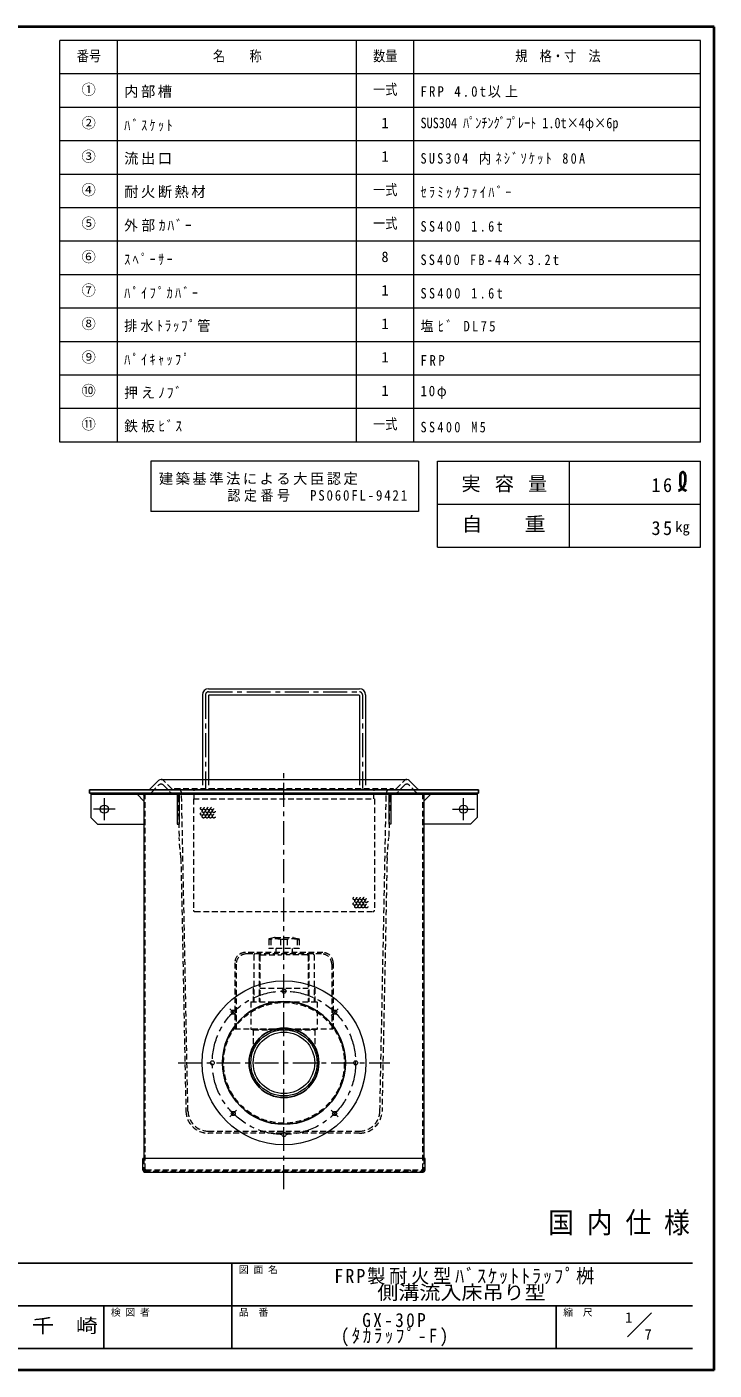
# Model space of a CAD drawing. Units: millimetres at full size, sheet at 1:7; details may follow other scales. Extents: x -1443 to 1392, y -927 to 1040.
# Drawn here: x 386 to 1392, y -927 to 1040 of the extents above; entities that cross this region are included whole.
import ezdxf
from ezdxf.enums import TextEntityAlignment as Align

# ---------------------------------------------------------------- set-up
doc = ezdxf.new("R2010")
doc.units = ezdxf.units.MM
doc.header["$LTSCALE"] = 7
doc.linetypes.add('CHAIN1', pattern=[8, 5, -1, 1, -1])
doc.linetypes.add('DASHED1', pattern=[1.8, 1.2, -0.6])
doc.layers.add('0-0_ﾚｲﾔ1', color=4, linetype='Continuous', lineweight=9)
doc.styles.add('ＭＳ ゴシック', font='')
doc.styles.get('ＭＳ ゴシック').set_extended_font_data('MS Gothic')

msp = doc.modelspace()

# ---------------------------------------------------------------- linework, layer by layer
at = {"layer": '0-0_ﾚｲﾔ1', "color": 1, "lineweight": 40}
for p, q in [((1392.496, 1040.391), (-1442.504, 1040.391)), ((1392.496, -926.609), (1392.496, 1040.391)), ((1392.496, -926.609), (-1442.504, -926.609))]:
    msp.add_line(p, q, dxfattribs=at)
at = {"layer": '0-0_ﾚｲﾔ1', "color": 3, "lineweight": 18}
for p, q in [((1372.496, 1020.391), (434.496, 1020.391)), ((518.496, 432.391), (518.496, 1020.391)), ((868.496, 432.391), (868.496, 1020.391)), ((952.496, 432.391), (952.496, 1020.391)), ((1372.496, 432.391), (1372.496, 1020.391)), ((1372.496, 971.391), (434.496, 971.391)), ((1372.496, 922.391), (434.496, 922.391)), ((1372.496, 873.391), (434.496, 873.391)), ((1372.496, 824.391), (434.496, 824.391)), ((1372.496, 775.391), (434.496, 775.391)), ((1372.496, 726.391), (434.496, 726.391)), ((1372.496, 677.391), (434.496, 677.391)), ((1372.496, 628.391), (434.496, 628.391)), ((1372.496, 579.391), (434.496, 579.391)), ((1372.496, 530.391), (434.496, 530.391)), ((1372.496, 481.391), (434.496, 481.391)), ((567.496, 404.391), (567.496, 330.891)), ((959.496, 404.391), (567.496, 404.391)), ((959.496, 404.391), (959.496, 330.891)), ((987.496, 404.391), (1372.496, 404.391)), ((987.496, 278.391), (987.496, 404.391)), ((1179.996, 404.391), (1179.996, 278.391)), ((1372.496, 278.391), (1372.496, 404.391)), ((987.496, 341.391), (1372.496, 341.391)), ((959.496, 330.891), (567.496, 330.891)), ((987.496, 278.391), (1372.496, 278.391))]:
    msp.add_line(p, q, dxfattribs=at)
at = {"layer": '0-0_ﾚｲﾔ1', "color": 7, "lineweight": 18}
for p, q in [((642.996, 62.141), (642.996, -61.609)), ((651.996, 71.141), (872.996, 71.141)), ((651.996, 61.141), (651.996, -61.609)), ((652.996, 62.141), (871.996, 62.141)), ((872.996, 61.141), (872.996, -61.609)), ((881.996, 62.141), (881.996, -61.609)), ((567.178, -75.107), (578.923, -63.111)), ((582.496, -61.609), (942.496, -61.609)), ((957.814, -75.107), (946.068, -63.111)), ((557.496, -84.809), (557.496, -616.609)), ((605.896, -83.209), (605.896, -127.209)), ((609.096, -83.209), (609.096, -127.209)), ((915.896, -83.209), (915.896, -127.209)), ((919.096, -83.209), (919.096, -127.209)), ((967.496, -84.809), (967.496, -616.609)), ((1045.496, -81.609), (1045.496, -83.209)), ((605.896, -127.209), (609.096, -127.209)), ((919.096, -127.209), (915.896, -127.209)), ((969.096, -616.609), (555.896, -616.609)), ((555.896, -634.009), (555.896, -616.609)), ((969.096, -634.009), (969.096, -616.609)), ((558.496, -636.609), (966.496, -636.609)), ((1265.64, -877.964), (1300.996, -842.609))]:
    msp.add_line(p, q, dxfattribs=at)
at = {"layer": '0-0_ﾚｲﾔ1', "linetype": 'CHAIN1'}
for p, q in [((647.496, 62.141), (647.496, -75.109)), ((651.996, 66.641), (872.996, 66.641)), ((877.496, 62.141), (877.496, -75.109)), ((762.496, -661.609), (762.496, -46.609)), ((499.496, -121.209), (499.496, -89.209)), ((1025.496, -121.209), (1025.496, -89.209)), ((515.496, -105.209), (483.496, -105.209)), ((1009.496, -105.209), (1041.496, -105.209)), ((683.3, -397.413), (693.199, -407.313)), ((831.792, -407.313), (841.692, -397.413)), ((607.496, -476.609), (917.496, -476.609)), ((693.199, -545.906), (683.3, -555.805)), ((831.792, -545.906), (841.692, -555.805))]:
    msp.add_line(p, q, dxfattribs=at)
at = {"layer": '0-0_ﾚｲﾔ1', "color": 5, "lineweight": 25}
for p, q in [((477.496, -76.609), (477.496, -81.609)), ((477.496, -76.609), (1047.496, -76.609)), ((1047.496, -76.609), (1047.496, -81.609)), ((477.496, -81.609), (1047.496, -81.609))]:
    msp.add_line(p, q, dxfattribs=at)
at = {"layer": '0-0_ﾚｲﾔ1', "linetype": 'DASHED1'}
for p, q in [((569.136, -80.107), (578.923, -70.111)), ((597.814, -75.107), (586.068, -63.111)), ((586.068, -70.111), (595.855, -80.107)), ((602.386, -75.109), (602.386, -76.609)), ((602.386, -75.109), (922.605, -75.109)), ((630.886, -90.109), (630.886, -78.109)), ((642.996, -61.609), (642.996, -75.109)), ((651.996, -61.609), (651.996, -75.109)), ((872.996, -61.609), (872.996, -75.109)), ((881.996, -61.609), (881.996, -75.109)), ((894.105, -90.109), (894.105, -78.109)), ((922.605, -75.109), (922.605, -76.609)), ((927.178, -75.107), (938.923, -63.111)), ((938.923, -70.111), (929.136, -80.107)), ((955.855, -80.107), (946.068, -70.111)), ((559.096, -632.409), (559.096, -84.809)), ((607.693, -86.509), (608.895, -146.609)), ((621.908, -547.209), (612.594, -81.509)), ((629.886, -90.109), (629.886, -253.109)), ((903.084, -547.209), (912.398, -81.509)), ((917.299, -86.509), (916.097, -146.609)), ((965.896, -632.409), (965.896, -84.809)), ((611.495, -176.609), (608.895, -146.609)), ((913.496, -176.609), (916.097, -146.609)), ((611.495, -176.609), (618.908, -547.269)), ((913.496, -176.609), (906.083, -547.269)), ((631.886, -255.109), (893.105, -255.109)), ((651.902, -576.609), (873.09, -576.609)), ((873.09, -579.609), (651.902, -579.609)), ((557.496, -616.609), (557.496, -634.009)), ((967.496, -616.609), (967.496, -634.009)), ((558.496, -635.009), (966.496, -635.009)), ((560.096, -633.409), (964.896, -633.409)), ((577.496, -633.409), (577.496, -635.009)), ((947.496, -633.409), (947.496, -635.009))]:
    msp.add_line(p, q, dxfattribs=at)
at = {"layer": '0-0_ﾚｲﾔ1'}
for p, q in [((479.496, -83.209), (479.496, -117.209)), ((547.496, -83.209), (557.496, -93.209)), ((977.496, -83.209), (967.496, -93.209)), ((1045.496, -83.209), (1045.496, -117.209)), ((479.496, -117.209), (489.496, -127.209)), ((489.496, -127.209), (557.496, -127.209))]:
    msp.add_line(p, q, dxfattribs=at)
at = {"layer": '0-0_ﾚｲﾔ1', "color": 7, "linetype": 'DASHED1', "lineweight": 18}
for p, q in [((748.801, -293.202), (740.888, -294.937)), ((749.657, -293.109), (775.334, -293.109)), ((776.191, -293.202), (784.103, -294.937)), ((740.102, -295.914), (740.102, -309.109)), ((743.094, -295.914), (740.102, -295.914)), ((784.889, -309.109), (740.102, -309.109)), ((743.094, -295.914), (743.094, -309.109)), ((750.496, -309.109), (750.496, -315.109)), ((757.656, -295.914), (757.656, -309.109)), ((767.336, -295.914), (757.656, -295.914)), ((767.336, -295.914), (767.336, -309.109)), ((774.496, -309.109), (774.496, -315.109)), ((781.898, -295.914), (781.898, -309.109)), ((690.496, -330.109), (690.496, -426.609)), ((692.496, -332.109), (692.496, -426.609)), ((819.496, -315.109), (705.496, -315.109)), ((817.496, -317.109), (707.496, -317.109)), ((718.476, -318.609), (718.476, -387.109)), ((725.976, -318.609), (725.976, -387.109)), ((727.275, -319.609), (727.275, -387.109)), ((728.275, -318.609), (759.101, -318.609)), ((759.101, -317.109), (759.101, -318.609)), ((765.89, -317.109), (765.89, -318.609)), ((796.717, -318.609), (765.89, -318.609)), ((797.717, -319.609), (797.717, -387.109)), ((799.016, -318.609), (799.016, -387.109)), ((806.516, -318.609), (806.516, -387.109)), ((832.496, -332.109), (832.496, -426.609)), ((834.496, -330.109), (834.496, -426.609)), ((717.496, -367.109), (718.476, -367.109)), ((717.496, -367.109), (717.496, -387.109)), ((727.275, -367.109), (797.717, -367.109)), ((806.516, -367.109), (807.496, -367.109)), ((807.496, -367.109), (807.496, -387.109)), ((713.996, -387.109), (810.996, -387.109)), ((810.996, -387.109), (810.996, -427.109)), ((690.496, -426.609), (834.496, -426.609)), ((713.996, -427.109), (810.996, -427.109)), ((717.496, -428.109), (717.496, -458.519)), ((810.996, -427.109), (807.496, -428.109))]:
    msp.add_line(p, q, dxfattribs=at)
at = {"layer": '0-0_ﾚｲﾔ1', "color": 6, "lineweight": 25}
for p, q in [((-1411.004, -770.109), (1360.996, -770.109)), ((685.996, -895.109), (685.996, -770.109)), ((1360.996, -832.609), (-64.004, -832.609)), ((498.496, -895.109), (498.496, -832.609)), ((1160.996, -895.109), (1160.996, -832.609)), ((1360.996, -895.109), (-1411.004, -895.109))]:
    msp.add_line(p, q, dxfattribs=at)
at = {"layer": '0-0_ﾚｲﾔ1', "color": 3, "lineweight": 18}
msp.add_lwpolyline([(1372.496, 432.391), (434.496, 432.391), (434.496, 1020.391)], dxfattribs=at)
at = {"layer": '0-0_ﾚｲﾔ1', "color": 1, "lineweight": 40}
for points in [[(1340.111, 361.451), (1340.678, 361.653), (1341.648, 362.01), (1342.598, 362.392), (1343.514, 362.816), (1344.383, 363.296), (1345.191, 363.849), (1345.627, 364.209), (1345.989, 364.552), (1346.566, 365.197), (1347.091, 365.9), (1347.57, 366.649), (1348.009, 367.435), (1348.414, 368.245), (1348.636, 368.722), (1348.855, 369.213), (1349.211, 370.064), (1349.536, 370.92), (1349.827, 371.778), (1350.08, 372.636), (1350.29, 373.493), (1350.391, 373.988), (1350.487, 374.546), (1350.607, 375.511), (1350.677, 376.487), (1350.706, 377.487), (1350.701, 378.522), (1350.67, 379.603), (1350.642, 380.257), (1350.596, 381.155), (1350.467, 382.74), (1350.226, 384.286), (1349.821, 385.697), (1349.197, 386.876), (1348.3, 387.726), (1347.633, 388.03), (1347.386, 388.096), (1346.937, 388.168), (1346.47, 388.184), (1346, 388.145)], [(1346, 388.145), (1345.542, 388.049), (1345.109, 387.895), (1344.875, 387.779), (1344.529, 387.55), (1344.024, 387.048), (1343.625, 386.435), (1343.318, 385.74), (1343.092, 384.991), (1342.934, 384.217), (1342.869, 383.767), (1342.806, 383.173), (1342.755, 382.172), (1342.756, 381.192), (1342.789, 380.228), (1342.832, 379.27), (1342.864, 378.31), (1342.869, 377.749), (1342.851, 376.9), (1342.773, 375.419), (1342.683, 373.928), (1342.638, 372.441), (1342.692, 370.972), (1342.903, 369.535), (1343.12, 368.722), (1343.253, 368.334), (1343.527, 367.676), (1343.853, 367.038), (1344.225, 366.421), (1344.641, 365.831), (1345.096, 365.271), (1345.376, 364.961), (1345.589, 364.742), (1345.967, 364.379), (1346.362, 364.035), (1346.771, 363.709), (1347.193, 363.402), (1347.627, 363.114), (1347.884, 362.955), (1348.221, 362.759)], [(1348.221, 362.759), (1348.813, 362.441), (1349.418, 362.146), (1350.033, 361.869), (1350.655, 361.604), (1351.281, 361.347), (1351.645, 361.2)]]:
    msp.add_lwpolyline(points, dxfattribs=at)
at = {"layer": '0-0_ﾚｲﾔ1', "color": 7, "lineweight": 18}
msp.add_lwpolyline([(479.496, -81.609), (479.496, -83.209), (1045.496, -83.209)], dxfattribs=at)
at = {"layer": '0-0_ﾚｲﾔ1', "linetype": 'DASHED1'}
msp.add_lwpolyline([(629.886, -90.109), (895.105, -90.109), (895.105, -253.109)], dxfattribs=at)
at = {"layer": '0-0_ﾚｲﾔ1'}
msp.add_lwpolyline([(1045.496, -117.209), (1035.496, -127.209), (967.496, -127.209)], dxfattribs=at)
at = {"layer": '0-0_ﾚｲﾔ1', "color": 7, "linetype": 'DASHED1', "lineweight": 18}
for points in [[(781.898, -295.914), (784.889, -295.914), (784.889, -309.109)], [(713.996, -387.109), (713.996, -427.109), (717.496, -428.109)], [(717.496, -428.109), (807.496, -428.109), (807.496, -458.519)]]:
    msp.add_lwpolyline(points, dxfattribs=at)
at = {"layer": '0-0_ﾚｲﾔ1'}
for centre, radius in [((499.496, -105.209), 6), ((1025.496, -105.209), 6), ((762.496, -476.609), 48.5), ((762.496, -476.609), 45)]:
    msp.add_circle(centre, radius, dxfattribs=at)
at = {"layer": '0-0_ﾚｲﾔ1', "linetype": 'DASHED1'}
for centre in [(642.251, -104.175), (642.251, -112.175), (644.751, -108.175), (644.751, -116.175), (647.251, -104.175), (647.251, -112.175), (649.751, -108.175), (649.751, -116.175), (652.251, -104.175), (652.251, -112.175), (654.751, -108.175), (654.751, -116.175), (657.251, -104.175), (657.251, -112.175), (659.751, -108.175), (659.751, -116.175), (865.772, -235.884), (870.772, -235.884), (875.772, -235.884), (880.772, -235.884), (865.772, -243.884), (868.272, -239.884), (868.272, -247.884), (870.772, -243.884), (873.272, -239.884), (873.272, -247.884), (875.772, -243.884), (878.272, -239.884), (878.272, -247.884), (880.772, -243.884), (883.272, -239.884), (883.272, -247.884)]:
    msp.add_circle(centre, 2, dxfattribs=at)
at = {"layer": '0-0_ﾚｲﾔ1', "color": 7, "lineweight": 18}
for centre, radius in [((762.496, -476.609), 120), ((762.496, -371.609), 3), ((688.25, -402.363), 3), ((836.742, -402.363), 3), ((657.496, -476.609), 3), ((867.496, -476.609), 3), ((688.25, -550.855), 3), ((836.742, -550.855), 3), ((762.496, -581.609), 3)]:
    msp.add_circle(centre, radius, dxfattribs=at)
at = {"layer": '0-0_ﾚｲﾔ1', "linetype": 'CHAIN1'}
msp.add_circle((762.496, -476.609), 105, dxfattribs=at)
at = {"layer": '0-0_ﾚｲﾔ1', "color": 5, "lineweight": 25}
for radius in [90, 51]:
    msp.add_circle((762.496, -476.609), radius, dxfattribs=at)
at = {"layer": '0-0_ﾚｲﾔ1', "color": 7, "linetype": 'DASHED1', "lineweight": 18}
msp.add_circle((762.496, -476.609), 88.4, dxfattribs=at)
at = {"layer": '0-0_ﾚｲﾔ1', "color": 7, "lineweight": 18}
for centre, radius, start, end in [((651.996, 62.141), 9, 90, 180), ((652.996, 61.141), 1, 90, 180), ((871.996, 61.141), 1, 0, 90), ((872.996, 62.141), 9, 0, 90), ((563.605, -71.609), 5, 270, 315.6053), ((582.496, -66.609), 5, 90, 135.6053), ((942.496, -66.609), 5, 44.3947, 90), ((961.386, -71.609), 5, 224.3947, 270), ((555.896, -84.809), 1.6, 0, 90), ((969.096, -84.809), 1.6, 90, 180), ((558.496, -634.009), 2.6, 180, 270), ((966.496, -634.009), 2.6, 270, 0)]:
    msp.add_arc(centre, radius, start, end, dxfattribs=at)
at = {"layer": '0-0_ﾚｲﾔ1', "linetype": 'CHAIN1'}
for centre, start, end in [((651.996, 62.141), 90, 180), ((872.996, 62.141), 0, 90)]:
    msp.add_arc(centre, 4.5, start, end, dxfattribs=at)
at = {"layer": '0-0_ﾚｲﾔ1', "linetype": 'DASHED1'}
for centre, radius, start, end in [((582.496, -73.609), 5, 44.3947, 135.6053), ((582.496, -66.609), 5, 44.3947, 90), ((601.386, -71.609), 5, 224.3947, 270), ((607.595, -81.609), 5, 1.14576, 90), ((629.386, -78.109), 1.5, 0, 90), ((895.605, -78.109), 1.5, 90, 180), ((917.397, -81.609), 5, 90, 178.85424), ((923.605, -71.609), 5, 270, 315.6053), ((942.496, -66.609), 5, 90, 135.6053), ((942.496, -73.609), 5, 44.3947, 135.6053), ((555.896, -84.809), 3.2, 0, 90), ((565.563, -76.609), 5, 270, 315.6053), ((599.428, -76.609), 5, 224.3947, 270), ((602.694, -86.609), 5, 1.14576, 90), ((922.298, -86.609), 5, 90, 178.85424), ((925.563, -76.609), 5, 270, 315.6053), ((959.428, -76.609), 5, 224.3947, 270), ((969.096, -84.809), 3.2, 90, 180), ((631.886, -253.109), 2, 180, 270), ((893.105, -253.109), 2, 270, 0), ((651.902, -546.609), 33, 181.14576, 270), ((651.902, -546.609), 30, 181.14576, 270), ((873.09, -546.609), 30, 270, 358.85424), ((873.09, -546.609), 33, 270, 358.85424), ((560.096, -632.409), 2.6, 180, 270), ((558.496, -634.009), 1, 180, 270), ((560.096, -632.409), 1, 180, 270), ((964.896, -632.409), 1, 270, 0), ((964.896, -632.409), 1, 270, 0), ((964.896, -632.409), 2.6, 270, 0), ((966.496, -634.009), 1, 270, 0), ((966.496, -634.009), 1, 270, 0)]:
    msp.add_arc(centre, radius, start, end, dxfattribs=at)
at = {"layer": '0-0_ﾚｲﾔ1', "color": 7, "linetype": 'DASHED1', "lineweight": 18}
for centre, radius, start, end in [((741.102, -295.914), 1, 102.36697, 180), ((749.657, -297.109), 4, 90, 102.36697), ((775.334, -297.109), 4, 77.63303, 90), ((783.889, -295.914), 1, 0, 77.63303), ((750.375, -328.461), 33.352, 77.38992, 102.61008), ((774.617, -328.461), 33.352, 77.38992, 102.61008), ((705.496, -330.109), 15, 90, 180), ((707.496, -332.109), 15, 90, 180), ((719.976, -318.609), 1.5, 90, 180), ((727.476, -318.609), 1.5, 90, 180), ((728.275, -319.609), 1, 90, 180), ((796.717, -319.609), 1, 0, 90), ((797.516, -318.609), 1.5, 0, 90), ((805.016, -318.609), 1.5, 0, 90), ((817.496, -332.109), 15, 0, 90), ((819.496, -330.109), 15, 0, 90)]:
    msp.add_arc(centre, radius, start, end, dxfattribs=at)

# ---------------------------------------------------------------- texts
at = {"layer": '0-0_ﾚｲﾔ1', "color": 7, "style": 'ＭＳ ゴシック'}
for s, height, width, p in [('番号', 15.4, 0.85, (458.996, 985.391)), ('名\u3000\u3000称', 15.4, 0.85, (658.496, 985.391)), ('数量', 15.4, 0.85, (892.996, 985.391)), ('規\u3000格・寸\u3000法', 15.4, 0.85, (1101.246, 985.391)), ('一式', 15.4, 0.85, (892.996, 936.391)), ('SUS304 ﾊﾟﾝﾁﾝｸﾞﾌﾟﾚｰﾄ 1.0t×4φ×6p', 15.4, 0.85, (962.496, 887.391)), ('一式', 15.4, 0.85, (892.996, 789.391)), ('一式', 15.4, 0.85, (892.996, 740.391)), ('一式', 15.4, 0.85, (892.996, 446.391)), ('自\u3000\u3000重', 20.53, 1.1, (1022.496, 295.891)), ('国 内 仕 様', 30.79, 0.9, (1149.246, -735.109)), ('側溝流入床吊り型', 20.53, 1.1, (899.246, -829.359)), ('千\u3000崎', 20.53, 1.15, (393.496, -877.859))]:
    msp.add_text(s, height=height, dxfattribs=dict(at, width=width)).set_placement(p, align=Align.BOTTOM_LEFT)
for s, height, p in [('①', 15.4, (465.996, 936.391)), ('②', 15.4, (465.996, 887.391)), ('1', 15.4, (905.246, 887.391)), ('③', 15.4, (465.996, 838.391)), ('1', 15.4, (905.246, 838.391)), ('④', 15.4, (465.996, 789.391)), ('⑤', 15.4, (465.996, 740.391)), ('⑥', 15.4, (465.996, 691.391)), ('8', 15.4, (905.246, 691.391)), ('⑦', 15.4, (465.996, 642.391)), ('1', 15.4, (905.246, 642.391)), ('⑧', 15.4, (465.996, 593.391)), ('1', 15.4, (905.246, 593.391)), ('⑨', 15.4, (465.996, 544.391)), ('1', 15.4, (905.246, 544.391)), ('⑩', 15.4, (465.996, 495.391)), ('1', 15.4, (905.246, 495.391)), ('⑪', 15.4, (465.996, 446.391)), ('㎏', 15.4, (1335.746, 295.891)), ('図 面 名', 10.26, (696.496, -787.609)), ('検 図 者', 10.26, (508.996, -850.109)), ('品\u3000番', 10.26, (696.496, -850.109)), ('縮\u3000尺', 10.26, (1171.496, -850.109)), ('1', 15.4, (1262.085, -861.876)), ('7', 15.4, (1290.589, -886.641))]:
    msp.add_text(s, height=height, dxfattribs=at).set_placement(p, align=Align.BOTTOM_LEFT)
at = {"layer": '0-0_ﾚｲﾔ1', "color": 7, "attachment_point": 7, "style": 'ＭＳ ゴシック'}
for s, insert, char_height in [('\\T1.17;内部槽', (528.496, 936.391), 15.4), ('\\T1.31;\\W0.9;FRP\\~4.0t以上', (962.496, 936.391), 15.4), ('\\T1.39;\\W0.85;ﾊﾞｽｹｯﾄ', (528.496, 887.391), 15.4), ('\\T1.17;流出口', (528.496, 838.391), 15.4), ('\\T1.37;\\W0.85;SUS304\\~内ﾈｼﾞｿｹｯﾄ\\~80A', (962.496, 838.391), 15.4), ('\\T1.17;耐火断熱材', (528.496, 789.391), 15.4), ('\\T1.39;\\W0.85;ｾﾗﾐｯｸﾌｧｲﾊﾞｰ', (962.496, 789.391), 15.4), ('\\T1.27;\\W0.95;外部ｶﾊﾞｰ', (528.496, 740.391), 15.4), ('\\T1.39;\\W0.85;SS400\\~1.6t', (962.496, 740.391), 15.4), ('\\T1.39;\\W0.85;ｽﾍﾟｰｻｰ', (528.496, 691.391), 15.4), ('\\T1.36;\\W0.85;SS400\\~FB-44×3.2t', (962.496, 691.391), 15.4), ('\\T1.39;\\W0.85;ﾊﾟｲﾌﾟｶﾊﾞｰ', (528.496, 642.391), 15.4), ('\\T1.39;\\W0.85;SS400\\~1.6t', (962.496, 642.391), 15.4), ('\\T1.26;\\W0.9;排水ﾄﾗｯﾌﾟ管', (528.496, 593.391), 15.4), ('\\T1.33;\\W0.9;塩ﾋﾞ\\~DL75', (962.496, 593.391), 15.4), ('\\T1.39;\\W0.85;ﾊﾟｲｷｬｯﾌﾟ', (528.496, 544.391), 15.4), ('\\T1.38;\\W0.9;FRP', (962.496, 544.391), 15.4), ('\\T1.25;\\W0.95;押えﾉﾌﾞ', (528.496, 495.391), 15.4), ('\\T1.27;\\W0.9;10φ', (962.496, 495.391), 15.4), ('\\T1.25;\\W0.95;鉄板ﾋﾞｽ', (528.496, 446.391), 15.4), ('\\T1.39;\\W0.85;SS400\\~M5', (962.496, 446.391), 15.4), ('\\T1.17;建築基準法による大臣認定', (579.291, 369.391), 15.4), ('\\T1.16;実\\~容\\~量', (1022.496, 358.891), 20.53), ('\\T1.27;\\W0.95;16', (1300.746, 358.891), 20.53), ('\\T1.28;\\W0.9;認定番号\u3000PS060FL-9421', (679.723, 344.891), 15.4), ('\\T1.27;\\W0.95;35', (1300.746, 295.891), 20.53), ('\\T1.21;\\W0.95;FRP製耐火型ﾊﾞｽｹｯﾄﾄﾗｯﾌﾟ桝', (836.246, -801.359), 20.53), ('\\T1.28;\\W0.9;GX-30P', (877.121, -863.859), 20.53), ('\\T1.28;\\W0.9;(ﾀｶﾗｯﾌﾟ-F)', (845.621, -891.859), 20.53)]:
    msp.add_mtext(s, dxfattribs=dict(at, insert=insert, char_height=char_height))

doc.saveas('drawing.dxf')
